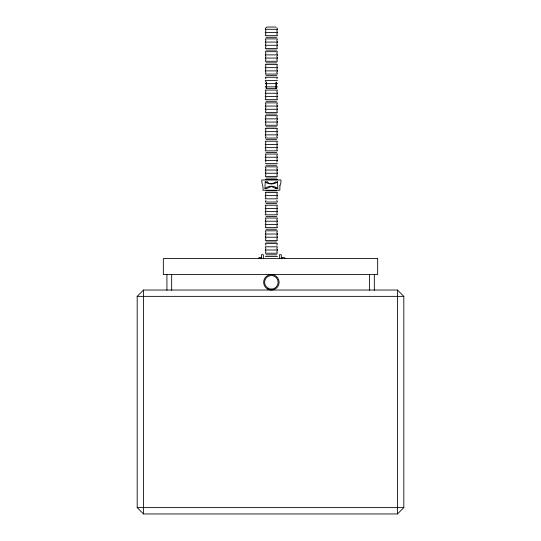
<?xml version="1.0" encoding="UTF-8"?>
<svg xmlns="http://www.w3.org/2000/svg" width="541" height="541" viewBox="0 0 541 541"><rect width="100%" height="100%" fill="white"/><g stroke="black" fill="none" stroke-linecap="round" stroke-linejoin="round"><path stroke-width="0.81" d="M266.578 88.467L266.578 82.07L265.929 83.672L266.578 85.268L265.929 86.871L266.578 88.467L266.578 85.512M266.578 85.025L266.578 82.313M276.174 85.512L276.174 88.467L276.823 86.871L276.174 85.268L276.823 83.672L276.174 82.07L276.174 88.467M276.174 85.025L276.174 82.313M267.322 182.73L267.335 181.986L265.205 181.871L264.934 188.484L267.119 188.342L271.372 186.469L275.633 188.342L277.81 188.484L277.54 181.871C274.01 182.033 270.615 185.915 267.335 181.986M258.787 258.334L259.092 257.401L261.134 257.401L261.134 258.645M281.665 258.442L281.956 257.543L284.593 257.543L284.884 258.442M276.816 27.692L277.465 29.288L276.816 30.891L277.465 32.487L276.816 34.09L277.465 35.686L265.286 35.686L265.935 34.09L265.286 32.487L265.935 30.891L265.286 29.288L265.935 27.692L266.896 27.05L275.856 27.05M265.286 42.083L265.935 40.487L265.286 38.884L277.465 38.884L276.816 40.487L277.465 42.083L276.816 43.686L277.465 45.282L276.816 46.884L277.465 48.48L265.286 48.48L265.935 46.884L265.286 45.282L265.935 43.686L265.286 42.083L277.465 42.083M265.286 54.878L265.935 53.282L265.286 51.679L277.465 51.679L276.816 53.282L277.465 54.878L276.816 56.48L277.465 58.076L276.816 59.679L277.465 61.275L265.286 61.275L265.935 59.679L265.286 58.076L265.935 56.48L265.286 54.878L277.465 54.878M265.286 67.672L265.935 66.076L265.286 64.474L277.465 64.474L276.816 66.076L277.465 67.672L276.816 69.275L277.465 70.878L276.816 72.474L277.465 74.076L265.286 74.076L265.935 72.474L265.286 70.878L265.935 69.275L265.286 67.672L277.465 67.672M265.286 93.268L265.935 91.666L265.286 90.07L277.465 90.07L276.816 91.666L277.465 93.268L276.816 94.864L277.465 96.467L276.816 98.063L277.465 99.666L265.286 99.666L265.935 98.063L265.286 96.467L265.935 94.864L265.286 93.268L277.465 93.268M265.286 106.063L265.935 104.46L265.286 102.864L277.465 102.864L276.816 104.46L277.465 106.063L276.816 107.659L277.465 109.262L276.816 110.858L277.465 112.46L265.286 112.46L265.935 110.858L265.286 109.262L265.935 107.659L265.286 106.063L277.465 106.063M276.816 78.871L277.465 77.275L265.286 77.275L265.935 78.871M265.286 118.858L265.935 117.255L265.286 115.659L277.465 115.659L276.816 117.255L277.465 118.858L276.816 120.454L277.465 122.056L276.816 123.659L277.465 125.255L265.286 125.255L265.935 123.659L265.286 122.056L265.935 120.454L265.286 118.858L277.465 118.858M265.286 131.652L265.935 130.056L265.286 128.454L277.465 128.454L276.816 130.056L277.465 131.652L276.816 133.255L277.465 134.851L276.816 136.454L277.465 138.05L265.286 138.05L265.935 136.454L265.286 134.851L265.935 133.255L265.286 131.652L277.465 131.652M265.286 144.447L265.935 142.851L265.286 141.248L277.465 141.248L276.816 142.851L277.465 144.447L276.816 146.05L277.465 147.646L276.816 149.248L277.465 150.844L265.286 150.844L265.935 149.248L265.286 147.646L265.935 146.05L265.286 144.447L277.465 144.447M265.935 162.043L265.286 160.44L265.935 158.844L265.286 157.242L265.935 155.646L265.286 154.043L277.465 154.043L276.816 155.646L277.465 157.242L276.816 158.844L277.465 160.44L276.816 162.043M265.286 170.036L265.935 168.44L265.286 166.838L277.465 166.838L276.816 168.44L277.465 170.036L276.816 171.639L277.465 173.242L276.816 174.838L277.465 176.44L265.286 176.44L265.935 174.838L265.286 173.242L265.935 171.639L265.286 170.036L277.465 170.036M265.286 195.632L265.935 194.03L265.286 192.434L277.465 192.434L276.816 194.03L277.465 195.632L276.816 197.228L277.465 198.831L265.286 198.831L265.935 197.228L265.286 195.632L277.465 195.632M265.935 200.427L265.286 202.03L277.465 202.03L276.816 200.427M265.286 208.427L265.935 206.824L265.286 205.228L277.465 205.228L276.816 206.824L277.465 208.427L276.816 210.023L277.465 211.626L276.816 213.222L277.465 214.824L265.286 214.824L265.935 213.222L265.286 211.626L265.935 210.023L265.286 208.427L277.465 208.427M265.286 221.222L265.935 219.619L265.286 218.023L277.465 218.023L276.816 219.619L277.465 221.222L276.816 222.818L277.465 224.42L276.816 226.023L277.465 227.619L265.286 227.619L265.935 226.023L265.286 224.42L265.935 222.818L265.286 221.222L277.465 221.222M265.286 234.016L265.935 232.42L265.286 230.818L277.465 230.818L276.816 232.42L277.465 234.016L276.816 235.619L277.465 237.215L276.816 238.818L277.465 240.414L265.286 240.414L265.935 238.818L265.286 237.215L265.935 235.619L265.286 234.016L277.465 234.016M265.286 250.01L265.935 248.414L265.286 246.811L277.465 246.811L276.816 248.414L277.465 250.01L276.816 251.612L277.465 253.208L265.286 253.208L265.935 251.612L265.286 250.01L277.465 250.01M276.816 245.215L277.465 243.612L265.286 243.612L265.935 245.215M137.184 296.36L143.514 290.03L397.486 290.03L403.816 296.36L403.816 507.614L397.486 513.95L143.514 513.95L137.184 507.614L137.184 296.36L403.816 296.36M264.934 188.484C268.593 185.495 274.159 185.495 277.81 188.484M277.54 181.871C274.044 184.677 268.708 184.677 265.205 181.871M265.286 29.288L277.465 29.288M265.286 32.487L277.465 32.487M265.935 37.288L276.816 37.288M265.286 45.282L277.465 45.282M265.935 50.083L276.816 50.083M265.286 58.076L277.465 58.076M265.935 62.878L276.816 62.878M265.286 70.878L277.465 70.878M265.935 75.672L276.816 75.672M277.465 80.474L265.286 80.474L265.935 82.07M265.286 83.672L265.929 83.672M266.578 83.672L276.174 83.672M276.823 83.672L277.465 83.672M265.286 86.871L265.929 86.871M266.578 86.871L276.174 86.871M276.823 86.871L277.465 86.871M265.935 88.467L276.816 88.467M265.286 96.467L277.465 96.467M265.935 101.262L276.816 101.262M265.286 109.262L277.465 109.262M265.935 114.056L276.816 114.056M265.286 122.056L277.465 122.056M265.935 126.858L276.816 126.858M265.286 134.851L277.465 134.851M265.935 139.652L276.816 139.652M265.286 147.646L277.465 147.646M265.935 152.447L276.816 152.447M265.286 157.242L277.465 157.242M265.286 160.44L277.465 160.44M265.286 163.639L277.465 163.639M265.935 165.242L276.816 165.242M265.286 173.242L277.465 173.242M265.935 178.036L276.816 178.036M265.286 179.639L277.465 179.639M265.935 190.831L276.816 190.831M265.935 203.626L276.816 203.626M265.286 211.626L277.465 211.626M265.935 216.42L276.816 216.42M265.286 224.42L277.465 224.42M265.935 229.222L276.816 229.222M265.286 237.215L277.465 237.215M265.935 242.016L276.816 242.016M265.935 254.811L276.816 254.811M265.286 256.407L277.465 256.407M137.184 507.614L403.816 507.614M275.43 182.73L275.416 181.986M397.486 290.03L397.486 513.95M374.325 274.578L374.325 290.26M369.584 274.578L369.584 290.26M281.293 258.875L281.293 254.743L279.372 254.743L279.372 258.814M275.626 187.923L275.633 188.342M263.379 258.814L263.379 254.743L261.459 254.743L261.459 258.875M171.666 274.578L171.666 290.26M166.926 274.578L166.926 290.26M143.514 290.03L143.514 513.95M279.92 185.725L279.853 190.222L262.899 190.222C263.92 186.598 261.303 183.534 261.776 179.991L280.975 179.991L280.901 182.73L279.92 185.725M377.665 258.584L163.335 258.584L163.335 274.578L377.665 274.578L377.665 258.584M267.991 288.164A6.763 6.763 0 0 0 278.142 282.301A6.763 6.763 0 0 0 267.991 276.444A6.763 6.763 0 0 0 267.991 288.164M267.511 288.995A7.723 7.723 0 0 0 279.102 282.301A7.723 7.723 0 0 0 267.511 275.612A7.723 7.723 0 0 0 267.511 288.995"/></g></svg>
